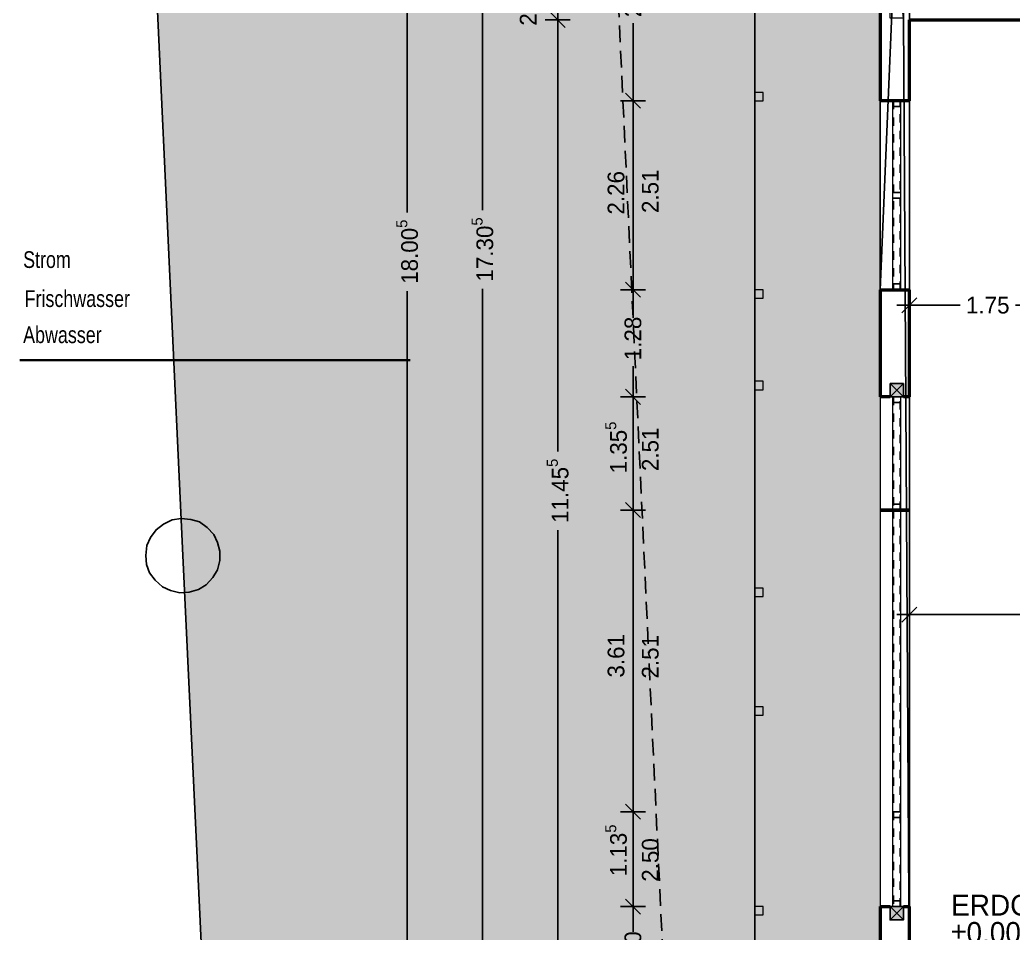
# Model space of a CAD drawing. Header units: metres. Extents: x 148.5 to 220.7, y 14.2 to 65.9.
# Drawn here: x 148.51 to 160.39, y 29.36 to 40.28 of the extents above; entities that cross this region are included whole.
import ezdxf

# ---------------------------------------------------------------- set-up
doc = ezdxf.new("R2010")
doc.units = ezdxf.units.M
doc.header["$XCLIPFRAME"] = 2
doc.header["$PDMODE"] = 65
for name, pattern in [('AUSGEZOGEN', [0]), ('PUNKT2_S9', [0.1, 0, -0.1]), ('VERDECKT2_S2', [0.27, 0.2, -0.07])]:
    doc.linetypes.add(name, pattern=pattern)
for name, color, linetype, lineweight in [('Allgemein01', 7, 'AUSGEZOGEN', 13), ('Beschriften', 7, 'AUSGEZOGEN', 13), ('Design', 7, 'AUSGEZOGEN', 18), ('Fenster', 7, 'AUSGEZOGEN', 13), ('Fensterbank', 7, 'AUSGEZOGEN', 13), ('Fensterbrüstung', 7, 'AUSGEZOGEN', 13), ('Möblierung', 7, 'AUSGEZOGEN', 13), ('Pfosten_ Stützen', 7, 'AUSGEZOGEN', 13), ('Raum', 250, 'AUSGEZOGEN', 13), ('Standard', 7, 'AUSGEZOGEN', 25), ('Stütze Holz', 7, 'AUSGEZOGEN', 13), ('Wand Holz nicht tragend', 7, 'AUSGEZOGEN', 13), ('Wand Holz tragend', 7, 'AUSGEZOGEN', 13)]:
    doc.layers.add(name, color=color, linetype=linetype, lineweight=lineweight)
doc.styles.add('ARIAL', font='arial.ttf')
doc.styles.add('Posterama Text Light', font='')
doc.styles.get('Posterama Text Light').set_extended_font_data('Posterama Text Light')
doc.dimstyles.new('DIMSTYLE_11', dxfattribs={"dimtxt": 0.2, "dimasz": 0.3, "dimexe": 0, "dimexo": 1e-06, "dimgap": 0.1, "dimtad": 2, "dimrnd": 0.005, "dimzin": 0, "dimdsep": 46, "dimtxsty": 'Posterama Text Light', "dimblk1": 'ALL_ML_STRICH', "dimblk2": 'ALL_ML_STRICH', "dimsah": 1, "dimcen": 0, "dimse1": 1, "dimse2": 1, "dimclrd": 7, "dimclre": 7, "dimclrt": 7, "dimadec": 0, "dimazin": 0, "dimtfac": 1, "dimtdec": 0, "dimtix": 1, "dimtmove": 2, "dimatfit": 3, "dimfxl": 0, "dimtzin": 0, "dimlwd": 0, "dimlwe": 18, "dimarcsym": 0})
doc.dimstyles.new('DIMSTYLE_17', dxfattribs={"dimtxt": 0.2, "dimasz": 0.3, "dimexe": 0, "dimexo": 1e-06, "dimgap": 0.1, "dimtad": 0, "dimrnd": 0.005, "dimzin": 4, "dimdsep": 46, "dimtxsty": 'Posterama Text Light', "dimblk1": 'ALL_ML_STRICH', "dimblk2": 'ALL_ML_STRICH', "dimsah": 1, "dimcen": 0, "dimse1": 1, "dimse2": 1, "dimclrd": 7, "dimclre": 7, "dimclrt": 7, "dimadec": 0, "dimazin": 0, "dimtfac": 1, "dimtdec": 0, "dimtix": 1, "dimtmove": 2, "dimatfit": 3, "dimfxl": 0, "dimtzin": 0, "dimlwd": 0, "dimlwe": 25, "dimarcsym": 0})
doc.dimstyles.new('DIMSTYLE_4', dxfattribs={"dimtxt": 0.2, "dimasz": 0.3, "dimexe": 0, "dimexo": 1e-06, "dimgap": 0.1, "dimtad": 0, "dimrnd": 0.005, "dimzin": 0, "dimdsep": 46, "dimtxsty": 'Posterama Text Light', "dimblk1": 'ALL_ML_STRICH', "dimblk2": 'ALL_ML_STRICH', "dimsah": 1, "dimcen": 0, "dimse1": 1, "dimse2": 1, "dimclrd": 7, "dimclre": 7, "dimclrt": 7, "dimadec": 0, "dimazin": 0, "dimtfac": 1, "dimtdec": 0, "dimtix": 1, "dimtmove": 2, "dimatfit": 3, "dimfxl": 0, "dimtzin": 0, "dimlwd": 0, "dimlwe": 25, "dimarcsym": 0})
doc.dimstyles.new('DIMSTYLE_5', dxfattribs={"dimtxt": 0.2, "dimasz": 0.3, "dimexe": 0, "dimexo": 1e-06, "dimgap": 0.1, "dimtad": 0, "dimdec": 3, "dimrnd": 0.005, "dimzin": 0, "dimdsep": 46, "dimtxsty": 'Posterama Text Light', "dimblk1": 'ALL_ML_STRICH', "dimblk2": 'ALL_ML_STRICH', "dimsah": 1, "dimcen": 0, "dimse1": 1, "dimse2": 1, "dimclrd": 7, "dimclre": 7, "dimclrt": 7, "dimadec": 0, "dimazin": 0, "dimtfac": 1, "dimtdec": 0, "dimtix": 1, "dimtmove": 2, "dimatfit": 3, "dimfxl": 0, "dimtzin": 0, "dimlwd": 0, "dimlwe": 25, "dimarcsym": 0})
doc.dimstyles.new('DIMSTYLE_8', dxfattribs={"dimtxt": 0.2, "dimasz": 0.3, "dimexe": 0, "dimexo": 1e-06, "dimgap": 0.1, "dimtad": 2, "dimdec": 1, "dimlfac": 100, "dimrnd": 0.5, "dimzin": 0, "dimdsep": 46, "dimtxsty": 'Posterama Text Light', "dimblk1": 'ALL_ML_STRICH', "dimblk2": 'ALL_ML_STRICH', "dimsah": 1, "dimcen": 0, "dimse1": 1, "dimse2": 1, "dimclrd": 7, "dimclre": 7, "dimclrt": 7, "dimadec": 0, "dimazin": 0, "dimtfac": 1, "dimtdec": 0, "dimtix": 1, "dimtmove": 2, "dimatfit": 3, "dimfxl": 0, "dimtvp": 1.2, "dimtzin": 0, "dimlwd": 0, "dimlwe": 18, "dimarcsym": 0})
doc.dimstyles.new('DIMSTYLE_9', dxfattribs={"dimtxt": 0.2, "dimasz": 0.3, "dimexe": 0, "dimexo": 1e-06, "dimgap": 0.1, "dimtad": 2, "dimdec": 3, "dimrnd": 0.005, "dimzin": 0, "dimdsep": 46, "dimtxsty": 'Posterama Text Light', "dimblk1": 'ALL_ML_STRICH', "dimblk2": 'ALL_ML_STRICH', "dimsah": 1, "dimcen": 0, "dimse1": 1, "dimse2": 1, "dimclrd": 7, "dimclre": 7, "dimclrt": 7, "dimadec": 0, "dimazin": 0, "dimtfac": 1, "dimtdec": 0, "dimtix": 1, "dimtmove": 2, "dimatfit": 3, "dimfxl": 0, "dimtzin": 0, "dimlwd": 0, "dimlwe": 18, "dimarcsym": 0})
picture_1 = doc.add_image_def('image1.jpg', size_in_pixel=(256, 256))
picture_2 = doc.add_image_def('image2.jpg', size_in_pixel=(256, 256))

# ---------------------------------------------------------------- blocks, each defined once
blk = doc.blocks.new('ALL_ML_STRICH')
at = {"color": 0, "linetype": 'ByBlock', "lineweight": -2}
for p, q in [((0, -0.5), (0, 0.5)), ((-1, 0), (0.5, 0)), ((-0.3, -0.3), (0.3, 0.3))]:
    blk.add_line(p, q, dxfattribs=at)
blk = doc.blocks.new('*D81')
at = {"layer": 'DEFPOINTS', "color": 7, "linetype": 'AUSGEZOGEN', "lineweight": 25, "transparency": 33554687}
for p in [(158.798, 46.485), (153.143, 28.482), (158.798, 28.482)]:
    blk.add_point(p, dxfattribs=at)
at = {"layer": 'Standard', "color": 7, "linetype": 'AUSGEZOGEN', "lineweight": -2, "transparency": 33554687}
for p, q in [((153.143, 37.982), (153.143, 46.485)), ((153.143, 28.482), (153.143, 37.042))]:
    blk.add_line(p, q, dxfattribs=at)
at = {"layer": 'Standard', "color": 7, "linetype": 'AUSGEZOGEN', "lineweight": 25, "transparency": 33554687, "xscale": 0.3, "yscale": 0.3, "zscale": 0.3}
for p, rotation in [((153.143, 46.485), 90), ((153.143, 28.482), 270)]:
    blk.add_blockref('ALL_ML_STRICH', p, dxfattribs=dict(at, rotation=rotation))
at = {"layer": 'Standard', "color": 7, "linetype": 'AUSGEZOGEN', "lineweight": 25, "transparency": 33554687, "insert": (153.143, 37.512), "char_height": 0.2, "width": 1.2, "attachment_point": 5, "rotation": 90, "style": 'Posterama Text Light'}
blk.add_mtext('\\A1;{\\A1;{18.00\\H0.132000;\\S5^ ;}}', dxfattribs=at)
blk = doc.blocks.new('*D92')
at = {"layer": 'DEFPOINTS', "color": 7, "linetype": 'AUSGEZOGEN', "lineweight": 25, "transparency": 33554687}
for p in [(159.148, 46.135), (154.043, 28.832), (159.148, 28.832)]:
    blk.add_point(p, dxfattribs=at)
at = {"layer": 'Standard', "color": 7, "linetype": 'AUSGEZOGEN', "lineweight": -2, "transparency": 33554687}
for p, q in [((154.043, 38.009), (154.043, 46.135)), ((154.043, 28.832), (154.043, 37.069))]:
    blk.add_line(p, q, dxfattribs=at)
at = {"layer": 'Standard', "color": 7, "linetype": 'AUSGEZOGEN', "lineweight": 25, "transparency": 33554687, "xscale": 0.3, "yscale": 0.3, "zscale": 0.3}
for p, rotation in [((154.043, 46.135), 90), ((154.043, 28.832), 270)]:
    blk.add_blockref('ALL_ML_STRICH', p, dxfattribs=dict(at, rotation=rotation))
at = {"layer": 'Standard', "color": 7, "linetype": 'AUSGEZOGEN', "lineweight": 25, "transparency": 33554687, "insert": (154.043, 37.539), "char_height": 0.2, "width": 1.2, "attachment_point": 5, "rotation": 90, "style": 'Posterama Text Light'}
blk.add_mtext('\\A1;{\\A1;{17.30\\H0.132000;\\S5^ ;}}', dxfattribs=at)
blk = doc.blocks.new('Fensterbank_5_$F2')
at = {"layer": 'Fensterbank', "color": 7, "linetype": 'AUSGEZOGEN', "lineweight": 18, "transparency": 33554687}
blk.add_line((0, -0.112), (2.26, -0.112), dxfattribs=at)
blk = doc.blocks.new('Fensterbank_6_$F2')
at = {"layer": 'Fensterbank', "color": 7, "linetype": 'AUSGEZOGEN', "lineweight": 18, "transparency": 33554687}
blk.add_line((0, -0.16), (2.26, -0.16), dxfattribs=at)
blk = doc.blocks.new('Fenster_3_$F2')
at = {"layer": 'Fenster', "transparency": 33554687}
for points in [[(0, -0.007), (0.07, -0.007), (0.07, 0.085), (0, 0.085), (0, -0.007)], [(1.095, -0.007), (1.095, 0.085), (0.07, 0.085), (0.07, -0.007), (1.095, -0.007)], [(1.095, -0.007), (1.165, -0.007), (1.165, 0.085), (1.095, 0.085), (1.095, -0.007)], [(1.165, 0.085), (1.165, -0.007), (2.19, -0.007), (2.19, 0.085), (1.165, 0.085)], [(2.19, -0.007), (2.26, -0.007), (2.26, 0.085), (2.19, 0.085), (2.19, -0.007)]]:
    blk.add_lwpolyline(points, close=True, dxfattribs=at)
blk = doc.blocks.new('Fensterbank_7_$F2')
at = {"layer": 'Fensterbank', "color": 7, "linetype": 'AUSGEZOGEN', "lineweight": 18, "transparency": 33554687}
blk.add_line((0, -0.112), (1.354, -0.112), dxfattribs=at)
blk = doc.blocks.new('Fensterbank_8_$F2')
at = {"layer": 'Fensterbank', "color": 7, "linetype": 'AUSGEZOGEN', "lineweight": 18, "transparency": 33554687}
blk.add_line((0, -0.16), (1.354, -0.16), dxfattribs=at)
blk = doc.blocks.new('Fenster_4_$F2')
at = {"layer": 'Fenster', "transparency": 33554687}
for points in [[(0, -0.007), (0.07, -0.007), (0.07, 0.085), (0, 0.085), (0, -0.007)], [(0.07, -0.007), (1.284, -0.007), (1.284, 0.085), (0.07, 0.085), (0.07, -0.007)], [(1.284, -0.007), (1.354, -0.007), (1.354, 0.085), (1.284, 0.085), (1.284, -0.007)]]:
    blk.add_lwpolyline(points, close=True, dxfattribs=at)
blk = doc.blocks.new('Fensterbank_13_$F2')
at = {"layer": 'Fensterbank', "color": 7, "linetype": 'AUSGEZOGEN', "lineweight": 18, "transparency": 33554687}
blk.add_line((0, -0.112), (1.135, -0.112), dxfattribs=at)
blk = doc.blocks.new('Fensterbank_14_$F2')
at = {"layer": 'Fensterbank', "color": 7, "linetype": 'AUSGEZOGEN', "lineweight": 18, "transparency": 33554687}
blk.add_line((0, -0.16), (1.135, -0.16), dxfattribs=at)
blk = doc.blocks.new('Fenster_9_$F2')
at = {"layer": 'Fenster', "transparency": 33554687}
for points in [[(0, -0.007), (0.07, -0.007), (0.07, 0.085), (0, 0.085), (0, -0.007)], [(0.07, -0.007), (1.065, -0.007), (1.065, 0.085), (0.07, 0.085), (0.07, -0.007)], [(1.065, -0.007), (1.135, -0.007), (1.135, 0.085), (1.065, 0.085), (1.065, -0.007)]]:
    blk.add_lwpolyline(points, close=True, dxfattribs=at)
blk = doc.blocks.new('Fensterbank_15_$F2')
at = {"layer": 'Fensterbank', "color": 7, "linetype": 'AUSGEZOGEN', "lineweight": 18, "transparency": 33554687}
blk.add_line((0, -0.112), (3.608, -0.112), dxfattribs=at)
blk = doc.blocks.new('Fensterbank_16_$F2')
at = {"layer": 'Fensterbank', "color": 7, "linetype": 'AUSGEZOGEN', "lineweight": 18, "transparency": 33554687}
blk.add_line((0, -0.16), (3.608, -0.16), dxfattribs=at)
blk = doc.blocks.new('Fenster_10_$F2')
at = {"layer": 'Fenster', "transparency": 33554687}
for points in [[(0, -0.007), (0, 0.039), (0, 0.085), (0, 0.039), (0, -0.007)], [(0, -0.007), (3.608, -0.007), (3.608, 0.085), (0, 0.085), (0, -0.007)], [(3.608, -0.007), (3.608, 0.039), (3.608, 0.085), (3.608, 0.039), (3.608, -0.007)]]:
    blk.add_lwpolyline(points, close=True, dxfattribs=at)
blk = doc.blocks.new('*D123')
at = {"layer": 'DEFPOINTS', "color": 7, "linetype": 'AUSGEZOGEN', "lineweight": 25, "transparency": 33554687}
for p in [(159.148, 40.285), (154.943, 28.832), (159.148, 28.832)]:
    blk.add_point(p, dxfattribs=at)
at = {"layer": 'Standard', "color": 7, "linetype": 'AUSGEZOGEN', "lineweight": -2, "transparency": 33554687}
for p, q in [((154.943, 35.123), (154.943, 40.285)), ((154.943, 28.832), (154.943, 34.183))]:
    blk.add_line(p, q, dxfattribs=at)
at = {"layer": 'Standard', "color": 7, "linetype": 'AUSGEZOGEN', "lineweight": 25, "transparency": 33554687, "xscale": 0.3, "yscale": 0.3, "zscale": 0.3}
for p, rotation in [((154.943, 40.285), 90), ((154.943, 28.832), 270)]:
    blk.add_blockref('ALL_ML_STRICH', p, dxfattribs=dict(at, rotation=rotation))
at = {"layer": 'Standard', "color": 7, "linetype": 'AUSGEZOGEN', "lineweight": 25, "transparency": 33554687, "insert": (154.943, 34.653), "char_height": 0.2, "width": 1.2, "attachment_point": 5, "rotation": 90, "style": 'Posterama Text Light'}
blk.add_mtext('\\A1;{\\A1;{11.45\\H0.132000;\\S5^ ;}}', dxfattribs=at)
blk = doc.blocks.new('*D124')
at = {"layer": 'DEFPOINTS', "color": 7, "linetype": 'AUSGEZOGEN', "lineweight": 25, "transparency": 33554687}
for p in [(159.148, 40.485), (154.943, 40.285), (159.148, 40.285)]:
    blk.add_point(p, dxfattribs=at)
at = {"layer": 'Standard', "color": 7, "linetype": 'AUSGEZOGEN', "lineweight": -2, "transparency": 33554687}
blk.add_line((154.943, 40.285), (154.943, 40.485), dxfattribs=at)
at = {"layer": 'Standard', "color": 7, "linetype": 'AUSGEZOGEN', "lineweight": 25, "transparency": 33554687, "xscale": 0.3, "yscale": 0.3, "zscale": 0.3}
for p, rotation in [((154.943, 40.485), 90), ((154.943, 40.285), 270)]:
    blk.add_blockref('ALL_ML_STRICH', p, dxfattribs=dict(at, rotation=rotation))
at = {"layer": 'Standard', "color": 7, "linetype": 'AUSGEZOGEN', "lineweight": 25, "transparency": 33554687, "insert": (154.591, 40.364), "char_height": 0.2, "width": 0.8, "attachment_point": 5, "rotation": 90, "style": 'Posterama Text Light'}
blk.add_mtext('\\A1;{\\A1;{20\\H0.132000;\\S^ ;}}', dxfattribs=at)
blk = doc.blocks.new('*D138')
at = {"layer": 'DEFPOINTS', "color": 7, "linetype": 'AUSGEZOGEN', "lineweight": 25, "transparency": 33554687}
for p in [(158.798, 29.68), (155.843, 28.482), (158.798, 28.482)]:
    blk.add_point(p, dxfattribs=at)
at = {"layer": 'Standard', "color": 7, "linetype": 'AUSGEZOGEN', "lineweight": -2, "transparency": 33554687}
for p, q in [((155.843, 29.455), (155.843, 29.68)), ((155.843, 28.482), (155.843, 28.795))]:
    blk.add_line(p, q, dxfattribs=at)
at = {"layer": 'Standard', "color": 7, "linetype": 'AUSGEZOGEN', "lineweight": 25, "transparency": 33554687, "xscale": 0.3, "yscale": 0.3, "zscale": 0.3}
for p, rotation in [((155.843, 29.68), 90), ((155.843, 28.482), 270)]:
    blk.add_blockref('ALL_ML_STRICH', p, dxfattribs=dict(at, rotation=rotation))
at = {"layer": 'Standard', "color": 7, "linetype": 'AUSGEZOGEN', "lineweight": 25, "transparency": 33554687, "insert": (155.843, 29.125), "char_height": 0.2, "width": 0.8, "attachment_point": 5, "rotation": 90, "style": 'Posterama Text Light'}
blk.add_mtext('\\A1;{\\A1;{1.20\\H0.132000;\\S^ ;}}', dxfattribs=at)
blk = doc.blocks.new('*D139')
at = {"layer": 'DEFPOINTS', "color": 7, "linetype": 'AUSGEZOGEN', "lineweight": 25, "transparency": 33554687}
for p in [(158.798, 30.815), (155.843, 29.68), (158.798, 29.68)]:
    blk.add_point(p, dxfattribs=at)
at = {"layer": 'Standard', "color": 7, "linetype": 'AUSGEZOGEN', "lineweight": -2, "transparency": 33554687}
blk.add_line((155.843, 29.68), (155.843, 30.815), dxfattribs=at)
at = {"layer": 'Standard', "color": 7, "linetype": 'AUSGEZOGEN', "lineweight": 25, "transparency": 33554687, "xscale": 0.3, "yscale": 0.3, "zscale": 0.3}
for p, rotation in [((155.843, 30.815), 90), ((155.843, 29.68), 270)]:
    blk.add_blockref('ALL_ML_STRICH', p, dxfattribs=dict(at, rotation=rotation))
at = {"layer": 'Standard', "color": 7, "linetype": 'AUSGEZOGEN', "lineweight": 25, "transparency": 33554687, "insert": (155.641, 30.353), "char_height": 0.2, "width": 1, "attachment_point": 5, "rotation": 90, "style": 'Posterama Text Light'}
blk.add_mtext('\\A1;{\\A1;{1.13\\H0.132000;\\S5^ ;}}', dxfattribs=at)
at = {"layer": 'Standard', "color": 7, "linetype": 'AUSGEZOGEN', "lineweight": 25, "transparency": 33554687, "insert": (155.949, 29.978), "char_height": 0.2, "width": 0.01, "attachment_point": 1, "rotation": 90, "line_spacing_factor": 0.60241, "style": 'Posterama Text Light'}
blk.add_mtext('\\A1;{2.50\\H0.132000;\\S^ ;}', dxfattribs=at)
blk = doc.blocks.new('*D140')
at = {"layer": 'DEFPOINTS', "color": 7, "linetype": 'AUSGEZOGEN', "lineweight": 25, "transparency": 33554687}
for p in [(158.798, 34.423), (155.843, 30.815), (158.798, 30.815)]:
    blk.add_point(p, dxfattribs=at)
at = {"layer": 'Standard', "color": 7, "linetype": 'AUSGEZOGEN', "lineweight": -2, "transparency": 33554687}
blk.add_line((155.843, 30.815), (155.843, 34.423), dxfattribs=at)
at = {"layer": 'Standard', "color": 7, "linetype": 'AUSGEZOGEN', "lineweight": 25, "transparency": 33554687, "xscale": 0.3, "yscale": 0.3, "zscale": 0.3}
for p, rotation in [((155.843, 34.423), 90), ((155.843, 30.815), 270)]:
    blk.add_blockref('ALL_ML_STRICH', p, dxfattribs=dict(at, rotation=rotation))
at = {"layer": 'Standard', "color": 7, "linetype": 'AUSGEZOGEN', "lineweight": 25, "transparency": 33554687, "insert": (155.641, 32.68), "char_height": 0.2, "width": 0.8, "attachment_point": 5, "rotation": 90, "style": 'Posterama Text Light'}
blk.add_mtext('\\A1;{\\A1;{3.61\\H0.132000;\\S^ ;}}', dxfattribs=at)
at = {"layer": 'Standard', "color": 7, "linetype": 'AUSGEZOGEN', "lineweight": 25, "transparency": 33554687, "insert": (155.949, 32.408), "char_height": 0.2, "width": 0.01, "attachment_point": 1, "rotation": 90, "line_spacing_factor": 0.60241, "style": 'Posterama Text Light'}
blk.add_mtext('\\A1;{2.51\\H0.132000;\\S^ ;}', dxfattribs=at)
blk = doc.blocks.new('*D141')
at = {"layer": 'DEFPOINTS', "color": 7, "linetype": 'AUSGEZOGEN', "lineweight": 25, "transparency": 33554687}
for p in [(158.798, 35.777), (155.843, 34.423), (158.798, 34.423)]:
    blk.add_point(p, dxfattribs=at)
at = {"layer": 'Standard', "color": 7, "linetype": 'AUSGEZOGEN', "lineweight": -2, "transparency": 33554687}
blk.add_line((155.843, 34.423), (155.843, 35.777), dxfattribs=at)
at = {"layer": 'Standard', "color": 7, "linetype": 'AUSGEZOGEN', "lineweight": 25, "transparency": 33554687, "xscale": 0.3, "yscale": 0.3, "zscale": 0.3}
for p, rotation in [((155.843, 35.777), 90), ((155.843, 34.423), 270)]:
    blk.add_blockref('ALL_ML_STRICH', p, dxfattribs=dict(at, rotation=rotation))
at = {"layer": 'Standard', "color": 7, "linetype": 'AUSGEZOGEN', "lineweight": 25, "transparency": 33554687, "insert": (155.641, 35.171), "char_height": 0.2, "width": 1, "attachment_point": 5, "rotation": 90, "style": 'Posterama Text Light'}
blk.add_mtext('\\A1;{\\A1;{1.35\\H0.132000;\\S5^ ;}}', dxfattribs=at)
at = {"layer": 'Standard', "color": 7, "linetype": 'AUSGEZOGEN', "lineweight": 25, "transparency": 33554687, "insert": (155.949, 34.889), "char_height": 0.2, "width": 0.01, "attachment_point": 1, "rotation": 90, "line_spacing_factor": 0.60241, "style": 'Posterama Text Light'}
blk.add_mtext('\\A1;{2.51\\H0.132000;\\S^ ;}', dxfattribs=at)
blk = doc.blocks.new('*D142')
at = {"layer": 'DEFPOINTS', "color": 7, "linetype": 'AUSGEZOGEN', "lineweight": 25, "transparency": 33554687}
for p in [(158.798, 37.057), (155.843, 35.777), (158.798, 35.777)]:
    blk.add_point(p, dxfattribs=at)
at = {"layer": 'Standard', "color": 7, "linetype": 'AUSGEZOGEN', "lineweight": -2, "transparency": 33554687}
for p, q in [((155.843, 36.805), (155.843, 37.057)), ((155.843, 35.777), (155.843, 36.145))]:
    blk.add_line(p, q, dxfattribs=at)
at = {"layer": 'Standard', "color": 7, "linetype": 'AUSGEZOGEN', "lineweight": 25, "transparency": 33554687, "xscale": 0.3, "yscale": 0.3, "zscale": 0.3}
for p, rotation in [((155.843, 37.057), 90), ((155.843, 35.777), 270)]:
    blk.add_blockref('ALL_ML_STRICH', p, dxfattribs=dict(at, rotation=rotation))
at = {"layer": 'Standard', "color": 7, "linetype": 'AUSGEZOGEN', "lineweight": 25, "transparency": 33554687, "insert": (155.843, 36.475), "char_height": 0.2, "width": 0.8, "attachment_point": 5, "rotation": 90, "style": 'Posterama Text Light'}
blk.add_mtext('\\A1;{\\A1;{1.28\\H0.132000;\\S^ ;}}', dxfattribs=at)
blk = doc.blocks.new('*D143')
at = {"layer": 'DEFPOINTS', "color": 7, "linetype": 'AUSGEZOGEN', "lineweight": 25, "transparency": 33554687}
for p in [(158.798, 39.317), (155.843, 37.057), (158.798, 37.057)]:
    blk.add_point(p, dxfattribs=at)
at = {"layer": 'Standard', "color": 7, "linetype": 'AUSGEZOGEN', "lineweight": -2, "transparency": 33554687}
blk.add_line((155.843, 37.057), (155.843, 39.317), dxfattribs=at)
at = {"layer": 'Standard', "color": 7, "linetype": 'AUSGEZOGEN', "lineweight": 25, "transparency": 33554687, "xscale": 0.3, "yscale": 0.3, "zscale": 0.3}
for p, rotation in [((155.843, 39.317), 90), ((155.843, 37.057), 270)]:
    blk.add_blockref('ALL_ML_STRICH', p, dxfattribs=dict(at, rotation=rotation))
at = {"layer": 'Standard', "color": 7, "linetype": 'AUSGEZOGEN', "lineweight": 25, "transparency": 33554687, "insert": (155.949, 37.975), "char_height": 0.2, "width": 0.01, "attachment_point": 1, "rotation": 90, "line_spacing_factor": 0.60241, "style": 'Posterama Text Light'}
blk.add_mtext('\\A1;{2.51\\H0.132000;\\S^ ;}', dxfattribs=at)
at = {"layer": 'Standard', "color": 7, "linetype": 'AUSGEZOGEN', "lineweight": 25, "transparency": 33554687, "insert": (155.641, 38.217), "char_height": 0.2, "width": 0.8, "attachment_point": 5, "rotation": 90, "style": 'Posterama Text Light'}
blk.add_mtext('\\A1;{\\A1;{2.26\\H0.132000;\\S^ ;}}', dxfattribs=at)
blk = doc.blocks.new('*D144')
at = {"layer": 'DEFPOINTS', "color": 7, "linetype": 'AUSGEZOGEN', "lineweight": 25, "transparency": 33554687}
for p in [(158.798, 41.817), (155.843, 39.317), (158.798, 39.317)]:
    blk.add_point(p, dxfattribs=at)
at = {"layer": 'Standard', "color": 7, "linetype": 'AUSGEZOGEN', "lineweight": -2, "transparency": 33554687}
for p, q in [((155.843, 40.907), (155.843, 41.817)), ((155.843, 39.317), (155.843, 40.247))]:
    blk.add_line(p, q, dxfattribs=at)
at = {"layer": 'Standard', "color": 7, "linetype": 'AUSGEZOGEN', "lineweight": 25, "transparency": 33554687, "xscale": 0.3, "yscale": 0.3, "zscale": 0.3}
for p, rotation in [((155.843, 41.817), 90), ((155.843, 39.317), 270)]:
    blk.add_blockref('ALL_ML_STRICH', p, dxfattribs=dict(at, rotation=rotation))
at = {"layer": 'Standard', "color": 7, "linetype": 'AUSGEZOGEN', "lineweight": 25, "transparency": 33554687, "insert": (155.843, 40.577), "char_height": 0.2, "width": 0.8, "attachment_point": 5, "rotation": 90, "style": 'Posterama Text Light'}
blk.add_mtext('\\A1;{\\A1;{2.50\\H0.132000;\\S^ ;}}', dxfattribs=at)
blk = doc.blocks.new('*D187')
at = {"layer": 'DEFPOINTS', "color": 7, "linetype": 'AUSGEZOGEN', "lineweight": 25, "transparency": 33554687}
for p in [(159.148, 40.285), (163.698, 34.415), (159.148, 33.173)]:
    blk.add_point(p, dxfattribs=at)
at = {"layer": 'Standard', "color": 7, "linetype": 'AUSGEZOGEN', "lineweight": -2, "transparency": 33554687}
for p, q in [((159.148, 33.173), (161.111, 33.173)), ((161.771, 33.173), (163.698, 33.173))]:
    blk.add_line(p, q, dxfattribs=at)
at = {"layer": 'Standard', "color": 7, "linetype": 'AUSGEZOGEN', "lineweight": 25, "transparency": 33554687, "xscale": 0.3, "yscale": 0.3, "zscale": 0.3, "rotation": 180}
blk.add_blockref('ALL_ML_STRICH', (159.148, 33.173), dxfattribs=at)
at = {"layer": 'Standard', "color": 7, "linetype": 'AUSGEZOGEN', "lineweight": 25, "transparency": 33554687, "xscale": 0.3, "yscale": 0.3, "zscale": 0.3}
blk.add_blockref('ALL_ML_STRICH', (163.698, 33.173), dxfattribs=at)
at = {"layer": 'Standard', "color": 7, "linetype": 'AUSGEZOGEN', "lineweight": 25, "transparency": 33554687, "insert": (161.441, 33.173), "char_height": 0.2, "width": 0.8, "attachment_point": 5, "style": 'Posterama Text Light'}
blk.add_mtext('\\A1;{\\A1;{4.55\\H0.132000;\\S^ ;}}', dxfattribs=at)
blk = doc.blocks.new('*D194')
at = {"layer": 'DEFPOINTS', "color": 7, "linetype": 'AUSGEZOGEN', "lineweight": 25, "transparency": 33554687}
for p in [(159.148, 40.285), (160.896, 38.785), (159.148, 36.872)]:
    blk.add_point(p, dxfattribs=at)
at = {"layer": 'Standard', "color": 7, "linetype": 'AUSGEZOGEN', "lineweight": -2, "transparency": 33554687}
for p, q in [((159.148, 36.872), (159.755, 36.872)), ((160.415, 36.872), (160.896, 36.872))]:
    blk.add_line(p, q, dxfattribs=at)
at = {"layer": 'Standard', "color": 7, "linetype": 'AUSGEZOGEN', "lineweight": 25, "transparency": 33554687, "xscale": 0.3, "yscale": 0.3, "zscale": 0.3, "rotation": 180}
blk.add_blockref('ALL_ML_STRICH', (159.148, 36.872), dxfattribs=at)
at = {"layer": 'Standard', "color": 7, "linetype": 'AUSGEZOGEN', "lineweight": 25, "transparency": 33554687, "xscale": 0.3, "yscale": 0.3, "zscale": 0.3}
blk.add_blockref('ALL_ML_STRICH', (160.896, 36.872), dxfattribs=at)
at = {"layer": 'Standard', "color": 7, "linetype": 'AUSGEZOGEN', "lineweight": 25, "transparency": 33554687, "insert": (160.085, 36.872), "char_height": 0.2, "width": 0.8, "attachment_point": 5, "style": 'Posterama Text Light'}
blk.add_mtext('\\A1;{\\A1;{1.75\\H0.132000;\\S^ ;}}', dxfattribs=at)

msp = doc.modelspace()

# ---------------------------------------------------------------- hatches: boundary and pattern name
at = {"layer": 'Design', "linetype": 'AUSGEZOGEN', "lineweight": 25, "transparency": 33554687}
h = msp.add_hatch(color=55, dxfattribs=at)
h.paths.add_polyline_path([(179.3997, 22.8108), (179.4062, 22.7934), (179.8343, 22.918), (179.8244, 23.3615), (179.8137, 23.3627), (179.8244, 23.3644), (179.3348, 45.4282), (179.3425, 45.8699), (179.3143, 45.8729), (179.3427, 45.8775), (179.5599, 58.3434), (179.5313, 58.35), (179.5601, 58.352), (179.5678, 58.7935), (149.705, 50.1056), (150.4603, 33.8782), (151.3693, 14.6325), (151.794, 14.7561), (151.7852, 14.7892), (151.8007, 14.758), (179.401, 22.7919)])
h.paths.add_polyline_path([(172.8178, 34.6148), (172.8178, 34.6423), (172.8478, 34.6423), (172.8478, 34.6148)], flags=16)
h.paths.add_polyline_path([(172.8178, 37.0619), (172.8478, 37.0619), (172.8478, 35.9069), (172.8178, 35.9069)], flags=16)
h.paths.add_polyline_path([(172.7978, 28.4819), (158.7978, 28.4819), (158.7978, 46.4848), (172.7978, 46.4848)], flags=16)
h.paths.add_polyline_path([(179.3071, 58.4269), (179.3106, 58.4318), (179.3244, 58.419)], flags=16)
h.paths.add_polyline_path([(155.5781, 42.4093), (155.5781, 42.4093), (155.5225, 42.4067)], flags=16)
at = {"layer": 'Stütze Holz', "linetype": 'AUSGEZOGEN', "lineweight": 18, "transparency": 33554687}
for points in [[(158.9168, 35.7773), (159.0768, 35.7773), (159.0768, 35.9373), (158.9168, 35.9373)], [(158.9168, 29.5215), (159.0768, 29.5215), (159.0768, 29.6815), (158.9168, 29.6815)]]:
    msp.add_hatch(color=31, dxfattribs=at).paths.add_polyline_path(points)

# ---------------------------------------------------------------- linework, layer by layer
at = {"layer": 'Allgemein01', "color": 1, "linetype": 'VERDECKT2_S2', "lineweight": 25, "transparency": 33554687}
msp.add_lwpolyline([(157.2978, 47.9848), (174.2978, 47.9848), (174.2978, 26.9819), (157.2978, 26.9819), (157.2978, 47.9848)], close=True, dxfattribs=at)
at = {"layer": 'Fensterbrüstung', "transparency": 33554687}
for p, q in [((158.7978, 39.3169), (158.7978, 37.0569)), ((159.1478, 37.0569), (159.1478, 39.3169)), ((158.7978, 35.7773), (158.7978, 34.4234)), ((159.1478, 34.4234), (159.1478, 35.7773)), ((158.7978, 34.4234), (158.7978, 30.8154)), ((159.1478, 30.8154), (159.1478, 34.4234)), ((158.7978, 30.8154), (158.7978, 29.6804)), ((159.1478, 29.6804), (159.1478, 30.8154))]:
    msp.add_line(p, q, dxfattribs=at)
at = {"layer": 'Möblierung', "color": 7, "linetype": 'AUSGEZOGEN', "lineweight": 35, "transparency": 33554687}
msp.add_line((148.5112, 36.214), (153.1781, 36.214), dxfattribs=at)
at = {"layer": 'Raum', "color": 7, "linetype": 'AUSGEZOGEN', "lineweight": 25, "transparency": 33554687}
for p, q in [((163.8198, 40.2848), (159.1478, 40.2848)), ((159.1478, 40.2848), (159.1478, 28.8319))]:
    msp.add_line(p, q, dxfattribs=at)
at = {"layer": 'Standard', "color": 7, "linetype": 'AUSGEZOGEN', "lineweight": 25, "transparency": 33554687}
for p in [(149.705, 50.1056), (151.3693, 14.6325)]:
    msp.add_line(p, (150.4603, 33.8782), dxfattribs=at)
at = {"layer": 'Standard', "color": 5, "linetype": 'VERDECKT2_S2', "lineweight": 25, "transparency": 33554687}
for p in [(155.3455, 47.4082), (156.7242, 18.0042)]:
    msp.add_line(p, (156.0289, 32.7261), dxfattribs=at)
at = {"layer": 'Standard', "color": 7, "linetype": 'AUSGEZOGEN', "lineweight": 25, "transparency": 33554687}
for points in [[(158.9168, 35.9373), (159.0768, 35.7773), (158.9168, 35.7773), (159.0768, 35.9373)], [(158.9168, 29.6815), (159.0768, 29.5215), (158.9168, 29.5215), (159.0768, 29.6815)]]:
    msp.add_lwpolyline(points, dxfattribs=at)
msp.add_lwpolyline([(150.8762, 34.0349), (150.829, 34.1302), (150.7521, 34.2143), (150.6591, 34.2811), (150.5574, 34.3106), (150.4397, 34.3228), (150.3332, 34.3053), (150.228, 34.2543), (150.1402, 34.1873), (150.0735, 34.0943), (150.0303, 33.9989), (150.0181, 33.8812), (150.0257, 33.7709), (150.063, 33.6719), (150.1301, 33.5841), (150.2169, 33.5037), (150.3124, 33.4605), (150.4239, 33.4347), (150.5341, 33.4423), (150.6468, 33.4735), (150.7383, 33.5306), (150.8187, 33.6174), (150.8755, 33.7067), (150.9014, 33.8182), (150.9036, 33.9322), (150.8762, 34.0349)], close=True, dxfattribs=at)
at = {"layer": 'Stütze Holz', "transparency": 33554687}
for p, q in [((157.3978, 39.4169), (157.2978, 39.4169)), ((157.2978, 39.4169), (157.2978, 39.3169)), ((157.2978, 39.3169), (157.3978, 39.3169)), ((157.3978, 39.3169), (157.3978, 39.4169)), ((157.3978, 37.0569), (157.2978, 37.0569)), ((157.2978, 37.0569), (157.2978, 36.9569)), ((157.3978, 36.9569), (157.3978, 37.0569)), ((157.2978, 36.9569), (157.3978, 36.9569)), ((157.3978, 35.9623), (157.2978, 35.9623)), ((157.2978, 35.9623), (157.2978, 35.8623)), ((157.3978, 35.8623), (157.3978, 35.9623)), ((157.2978, 35.8623), (157.3978, 35.8623)), ((157.3978, 33.4873), (157.2978, 33.4873)), ((157.2978, 33.4873), (157.2978, 33.3873)), ((157.2978, 33.3873), (157.3978, 33.3873)), ((157.3978, 33.3873), (157.3978, 33.4873)), ((157.3978, 32.0715), (157.2978, 32.0715)), ((157.2978, 32.0715), (157.2978, 31.9715)), ((157.3978, 31.9715), (157.3978, 32.0715)), ((157.2978, 31.9715), (157.3978, 31.9715)), ((157.3978, 29.6815), (157.2978, 29.6815)), ((157.2978, 29.6815), (157.2978, 29.5815)), ((157.2978, 29.5815), (157.3978, 29.5815)), ((157.3978, 29.5815), (157.3978, 29.6815))]:
    msp.add_line(p, q, dxfattribs=at)
at = {"layer": 'Stütze Holz', "color": 7, "linetype": 'AUSGEZOGEN', "lineweight": 25, "transparency": 33554687}
for p, q in [((159.0768, 35.9373), (158.9168, 35.9373)), ((158.9168, 35.9373), (158.9168, 35.7773)), ((159.0768, 35.7773), (159.0768, 35.9373)), ((158.9168, 35.7773), (159.0768, 35.7773)), ((159.0768, 29.6815), (158.9168, 29.6815)), ((158.9168, 29.6815), (158.9168, 29.6804)), ((158.9168, 29.6804), (158.9168, 29.5215)), ((159.0768, 29.6804), (159.0768, 29.6815)), ((159.0768, 29.5215), (159.0768, 29.6804)), ((158.9168, 29.5215), (159.0768, 29.5215))]:
    msp.add_line(p, q, dxfattribs=at)
at = {"layer": 'Wand Holz nicht tragend', "color": 7, "linetype": 'AUSGEZOGEN', "lineweight": 25, "transparency": 33554687}
msp.add_line((157.2978, 47.9848), (157.2978, 26.9819), dxfattribs=at)
at = {"layer": 'Wand Holz nicht tragend', "color": 1, "linetype": 'AUSGEZOGEN', "lineweight": 50, "transparency": 33554687}
msp.add_line((159.1478, 40.2848), (163.6978, 40.2848), dxfattribs=at)
at = {"layer": 'Wand Holz tragend', "color": 1, "linetype": 'AUSGEZOGEN', "lineweight": 50, "transparency": 33554687}
for p, q in [((158.7978, 41.8167), (158.7978, 39.3169)), ((159.1478, 39.3169), (159.1478, 40.2848)), ((158.9578, 39.3169), (158.7978, 39.3169)), ((159.0358, 39.3169), (158.9578, 39.3169)), ((159.1478, 39.3169), (159.0358, 39.3169)), ((158.7978, 37.0569), (158.9578, 37.0569)), ((158.7978, 37.0569), (158.7978, 35.7773)), ((158.9578, 37.0569), (159.0358, 37.0569)), ((159.0358, 37.0569), (159.1478, 37.0569)), ((159.1478, 35.7773), (159.1478, 37.0569)), ((158.9168, 35.7773), (158.7978, 35.7773)), ((159.1478, 35.7773), (159.0768, 35.7773)), ((158.7978, 34.4234), (158.9578, 34.4234)), ((158.9578, 34.4234), (158.7978, 34.4234)), ((158.9578, 34.4234), (159.0358, 34.4234)), ((159.0358, 34.4234), (158.9578, 34.4234)), ((159.0358, 34.4234), (159.1478, 34.4234)), ((159.1478, 34.4234), (159.0358, 34.4234)), ((158.7978, 29.6804), (158.9168, 29.6804)), ((158.7978, 29.6804), (158.7978, 28.4819)), ((159.0768, 29.6804), (159.1478, 29.6804)), ((159.1478, 28.8319), (159.1478, 29.6804))]:
    msp.add_line(p, q, dxfattribs=at)
at = {"layer": 'Wand Holz tragend', "color": 5, "linetype": 'PUNKT2_S9', "lineweight": 25, "transparency": 33554687}
for p, q in [((158.9578, 39.3169), (158.9578, 37.0569)), ((159.0358, 39.3169), (158.9578, 39.3169)), ((159.0358, 37.0569), (159.0358, 39.3169)), ((158.9578, 37.0569), (159.0358, 37.0569)), ((158.9578, 35.7773), (158.9578, 34.4234)), ((159.0358, 35.7773), (158.9578, 35.7773)), ((159.0358, 34.4234), (159.0358, 35.7773)), ((158.9578, 34.4234), (159.0358, 34.4234)), ((158.9578, 34.4234), (158.9578, 30.8154)), ((159.0358, 34.4234), (158.9578, 34.4234)), ((159.0358, 30.8154), (159.0358, 34.4234)), ((158.9578, 30.8154), (158.9578, 29.6804)), ((159.0358, 30.8154), (158.9578, 30.8154)), ((158.9578, 30.8154), (159.0358, 30.8154)), ((159.0358, 29.6804), (159.0358, 30.8154)), ((158.9578, 29.6804), (159.0358, 29.6804))]:
    msp.add_line(p, q, dxfattribs=at)

# ---------------------------------------------------------------- block references
at = {"layer": 'Fenster', "transparency": 33554687, "rotation": 89.99999999999999}
for name, p, xscale in [('Fenster_3_$F2', (159.0358, 39.3169), -1), ('Fenster_4_$F2', (159.0358, 35.7773), -0.9999999735247009), ('Fenster_10_$F2', (159.0358, 34.4234), -1), ('Fenster_9_$F2', (159.0358, 30.8154), -1)]:
    msp.add_blockref(name, p, dxfattribs=dict(at, xscale=xscale))
at = {"layer": 'Wand Holz tragend', "color": 7, "linetype": 'AUSGEZOGEN', "lineweight": 25, "transparency": 33554687, "rotation": 270}
for name, p in [('Fensterbank_6_$F2', (158.9578, 39.3169)), ('Fensterbank_16_$F2', (158.9578, 34.4234)), ('Fensterbank_14_$F2', (158.9578, 30.8154))]:
    msp.add_blockref(name, p, dxfattribs=at)
at = {"layer": 'Wand Holz tragend', "color": 7, "linetype": 'AUSGEZOGEN', "lineweight": 25, "transparency": 33554687}
for name, p, xscale, rotation in [('Fensterbank_5_$F2', (159.0358, 39.3169), -1, 89.99999999999999), ('Fensterbank_8_$F2', (158.9578, 35.7773), 0.9999999735247009, 270), ('Fensterbank_7_$F2', (159.0358, 35.7773), -0.9999999735247009, 89.99999999999999), ('Fensterbank_15_$F2', (159.0358, 34.4234), -1, 89.99999999999999), ('Fensterbank_13_$F2', (159.0358, 30.8154), -1, 89.99999999999999)]:
    msp.add_blockref(name, p, dxfattribs=dict(at, xscale=xscale, rotation=rotation))

# ---------------------------------------------------------------- texts
at = {"layer": 'Beschriften', "color": 7, "linetype": 'AUSGEZOGEN', "lineweight": 35, "transparency": 33554687, "char_height": 0.2, "attachment_point": 7, "style": 'Posterama Text Light'}
for s, insert, width in [('\\A1;{\\fPosterama Text Light|i0|b0;\\H0.200000;\\W0.800000;\\C7;Strom}\\P', (148.5501, 37.315), 0.693333), ('\\A1;{\\fPosterama Text Light|i0|b0;\\H0.200000;\\W0.800000;\\C7;Frischwasser}\\P', (148.5676, 36.8483), 1.416), ('\\A1;{\\fPosterama Text Light|i0|b0;\\H0.200000;\\W0.800000;\\C7;Abwasser}\\P', (148.5501, 36.4165), 1.08)]:
    msp.add_mtext(s, dxfattribs=dict(at, insert=insert, width=width))
at = {"layer": 'Pfosten_ Stützen', "color": 1, "linetype": 'AUSGEZOGEN', "lineweight": 35, "transparency": 33554687, "insert": (159.6471, 29.8229), "char_height": 0.25, "width": 3.906921, "attachment_point": 1, "line_spacing_factor": 0.783133, "style": 'ARIAL'}
msp.add_mtext('\\A1;{\\fPosterama Text Light|i0|b0;\\H0.250000;\\W1.000000;\\C1;ERDGESCHOSS OKFF}\\P{\\fPosterama Text Light|i0|b0;\\H0.250000;\\W1.000000;\\C7;±0,00m (337,94m üNN)}\\P', dxfattribs=at)

# ---------------------------------------------------------------- dimensions: what is measured, and where the dimension line sits
at = {"layer": 'Standard', "color": 7, "linetype": 'AUSGEZOGEN', "lineweight": 25, "transparency": 33554687}
for base, p1, p2, dimstyle, picture, middle in [((153.1433, 46.4848), (158.7978, 28.4819), (158.7978, 46.4848), 'DIMSTYLE_5', '*D81', (153.1433, 37.5121)), ((154.0433, 46.1348), (159.1478, 28.8319), (159.1478, 46.1348), 'DIMSTYLE_5', '*D92', (154.0433, 37.5394)), ((155.8433, 41.8167), (158.7978, 39.3169), (158.7978, 41.8167), 'DIMSTYLE_4', '*D144', (155.8433, 40.5772)), ((154.9433, 40.4848), (159.1478, 40.2848), (159.1478, 40.4848), 'DIMSTYLE_8', '*D124', (154.5905, 40.3637)), ((154.9433, 40.2848), (159.1478, 28.8319), (159.1478, 40.2848), 'DIMSTYLE_5', '*D123', (154.9433, 34.6527)), ((155.8433, 37.0569), (158.7978, 35.7773), (158.7978, 37.0569), 'DIMSTYLE_4', '*D142', (155.8433, 36.4748)), ((155.8433, 29.6804), (158.7978, 28.4819), (158.7978, 29.6804), 'DIMSTYLE_4', '*D138', (155.8433, 29.1254))]:
    dim = msp.add_linear_dim(base=base, p1=p1, p2=p2, angle=90, dimstyle=dimstyle, override={"dimpost": '<>', "dimclrd": 7, "dimclre": 7, "dimclrt": 7, "dimlwd": 0, "dimlwe": 25}, dxfattribs=at)
    dim.commit()
    dim.dimension.update_dxf_attribs({"geometry": picture, "text_midpoint": middle, "dimtype": 160})
for base, p2, picture, middle in [((163.6978, 33.1732), (163.6978, 34.4148), '*D187', (161.4408, 33.1732)), ((160.8965, 36.8719), (160.8965, 38.7848), '*D194', (160.0846, 36.8719))]:
    dim = msp.add_linear_dim(base=base, p1=(159.1478, 40.2848), p2=p2, dimstyle='DIMSTYLE_17', override={"dimpost": '<>', "dimclrd": 7, "dimclre": 7, "dimclrt": 7, "dimlwd": 0, "dimlwe": 25}, dxfattribs=at)
    dim.commit()
    dim.dimension.update_dxf_attribs({"geometry": picture, "text_midpoint": middle, "dimtype": 160})
for base, p1, p2, text, dimstyle, picture, middle in [((155.8433, 39.3169), (158.7978, 37.0569), (158.7978, 39.3169), '<>\\X\\A1;{2.51\\H0.132000;\\S^ ;}', 'DIMSTYLE_11', '*D143', (155.6405, 38.2167)), ((155.8433, 35.7773), (158.7978, 34.4234), (158.7978, 35.7773), '<>\\X\\A1;{2.51\\H0.132000;\\S^ ;}', 'DIMSTYLE_9', '*D141', (155.6405, 35.1712)), ((155.8433, 34.4234), (158.7978, 30.8154), (158.7978, 34.4234), '<>\\X\\A1;{2.51\\H0.132000;\\S^ ;}', 'DIMSTYLE_11', '*D140', (155.6405, 32.6796)), ((155.8433, 30.8154), (158.7978, 29.6804), (158.7978, 30.8154), '<>\\X\\A1;{2.50\\H0.132000;\\S^ ;}', 'DIMSTYLE_9', '*D139', (155.6405, 30.3525))]:
    dim = msp.add_linear_dim(base=base, p1=p1, p2=p2, angle=90, text=text, dimstyle=dimstyle, override={"dimpost": '<>', "dimclrd": 7, "dimclre": 7, "dimclrt": 7, "dimlwd": 0, "dimlwe": 25}, dxfattribs=at)
    dim.commit()
    dim.dimension.update_dxf_attribs({"geometry": picture, "text_midpoint": middle, "dimtype": 160})

# ---------------------------------------------------------------- pictures from other files: only their frames are drawn
at = {"layer": 'Stütze Holz', "lineweight": 18, "transparency": 33554687}
image = msp.add_image(picture_2, insert=(157.2978, 39.3169), size_in_units=(0.381, 0.381), dxfattribs=at)
image.set_boundary_path([(66.7, 255.5), (66.7, 188.3), (-0.5, 188.3), (-0.5, 255.5), (66.7, 255.5)])
image = msp.add_image(picture_2, insert=(157.2978, 36.9569), size_in_units=(0.381, 0.381), dxfattribs=at)
image.set_boundary_path([(66.7, 255.5), (66.7, 188.3), (-0.5, 188.3), (-0.5, 255.5), (66.7, 255.5)])
image = msp.add_image(picture_2, insert=(157.2978, 35.8623), size_in_units=(0.381, 0.381), dxfattribs=at)
image.set_boundary_path([(66.7, 255.5), (66.7, 188.3), (-0.5, 188.3), (-0.5, 255.5), (66.7, 255.5)])
image = msp.add_image(picture_2, insert=(157.2978, 33.3873), size_in_units=(0.381, 0.381), dxfattribs=at)
image.set_boundary_path([(66.7, 255.5), (66.7, 188.3), (-0.5, 188.3), (-0.5, 255.5), (66.7, 255.5)])
image = msp.add_image(picture_2, insert=(157.2978, 31.9715), size_in_units=(0.381, 0.381), dxfattribs=at)
image.set_boundary_path([(66.7, 255.5), (66.7, 188.3), (-0.5, 188.3), (-0.5, 255.5), (66.7, 255.5)])
image = msp.add_image(picture_2, insert=(157.2978, 29.5815), size_in_units=(0.381, 0.381), dxfattribs=at)
image.set_boundary_path([(66.7, 255.5), (66.7, 188.3), (-0.5, 188.3), (-0.5, 255.5), (66.7, 255.5)])
at = {"layer": 'Wand Holz nicht tragend', "color": 1, "linetype": 'AUSGEZOGEN', "lineweight": 18, "transparency": 33554687}
image = msp.add_image(picture_1, insert=(163.6978, 40.4848), size_in_units=(2.56, 2.56), rotation=-180, dxfattribs=at)
image.set_boundary_path([(-0.5, 255.5), (454.5, 255.5), (454.5, 235.5), (-0.5, 235.5), (-0.5, 255.5)])
at = {"layer": 'Wand Holz tragend', "color": 1, "linetype": 'AUSGEZOGEN', "lineweight": 18, "transparency": 33554687}
image = msp.add_image(picture_1, insert=(158.7978, 46.4848), size_in_units=(2.56, 2.56), rotation=-90, dxfattribs=at)
image.set_boundary_path([(466.307, 255.5), (716.29, 255.5), (716.29, 220.5), (466.307, 220.5), (466.307, 255.5), (942.29, 255.5), (1070.25, 255.5), (1070.25, 243.6), (1054.25, 243.6), (1054.25, 227.6), (1070.25, 227.6), (1070.25, 220.5), (942.29, 220.5), (942.29, 255.5), (119.42, 220.5), (-0.5, 220.5), (-0.5, 255.5), (119.42, 255.5), (119.42, 220.5), (1799.786, 220.5), (1679.94, 220.5), (1679.94, 227.6), (1695.826, 227.6), (1695.826, 243.6), (1679.94, 243.6), (1679.94, 255.5), (1799.786, 255.5), (1799.786, 220.5), (617.5, 227.6), (617.5, 243.6), (601.5, 243.6), (601.5, 227.6), (617.5, 227.6), (352.807, 255.5), (352.807, 220.5), (232.92, 220.5), (232.92, 255.5), (352.807, 255.5), (617.5, 227.6), (1799.786, 220.5), (119.42, 220.5), (942.29, 255.5), (466.307, 255.5)])

doc.saveas('drawing.dxf')
